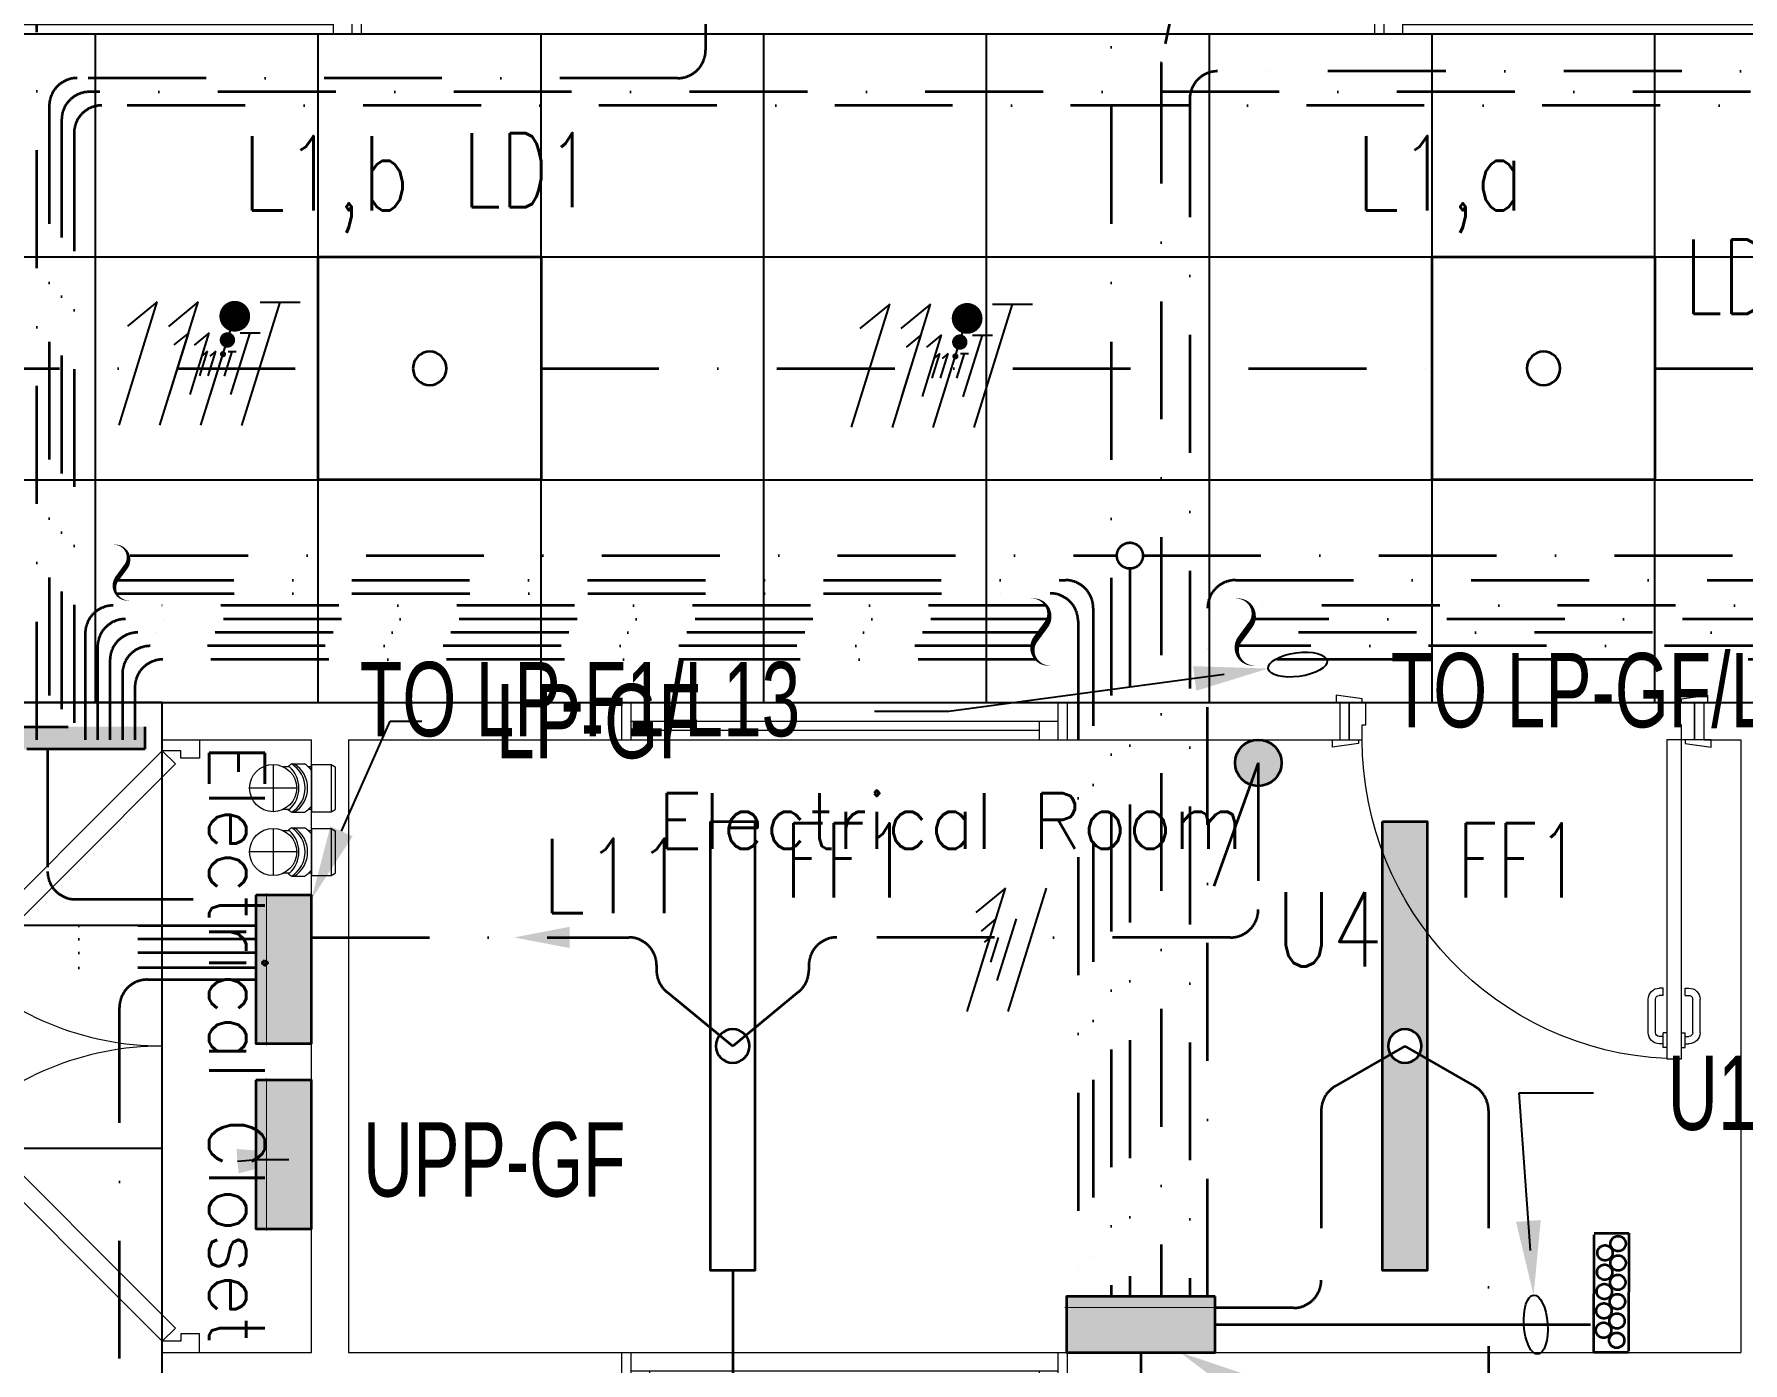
# Model space of a CAD drawing. Header units: inches. Extents: x -12418 to 183584, y -29325 to 19878.
# Drawn here: x 19253 to 23854, y -4526 to -947 of the extents above; entities that cross this region are included whole.
import ezdxf
from ezdxf import colors
from ezdxf.entities.mleader import LeaderData, LeaderLine
from ezdxf.enums import TextEntityAlignment as Align
from ezdxf.math import Vec2, Vec3

# ---------------------------------------------------------------- set-up
doc = ezdxf.new("R2010")
doc.units = ezdxf.units.IN
doc.header["$LTSCALE"] = 25
doc.header["$MEASUREMENT"] = 0
doc.linetypes.add('DASHDOT', pattern=[25.4, 12.7, -6.35, 0, -6.35])
doc.layers.get('0').update_dxf_attribs({"color": 8})
for name, color, linetype, lineweight in [('00-Ground Floor$0$72_EGR_BASE_TEXT', 252, 'Continuous', 5), ('00-Ground Floor$0$Aluminum', 251, 'Continuous', 5), ('00-Ground Floor$0$M-DR-SS', 30, 'Continuous', 5), ('00-Ground Floor$0$Walls', 251, 'Continuous', 5), ('00-Ground Floor$0$Wooden Joinery', 251, 'Continuous', 5), ('E-LITE-CIRC', 6, 'Continuous', 25), ('E-LITE-CIRC-NUMB', 6, 'Continuous', 25), ('E-LITE-CLNG', 150, 'Continuous', 35), ('E-LITE-CLNG-CNDT', 6, 'DASHDOT', 35), ('E-LITE-CLNG-CNDT @ 100', 6, 'DASHDOT', 35), ('E-LITE-CTRL', 6, 'Continuous', 25), ('E-LITE-IDEN', 6, 'Continuous', 25), ('E-LITE-SWCH @ 100', 3, 'Continuous', 35), ('E-LITE-TEXT', 6, 'Continuous', 25), ('E-POWR-PANL', 10, 'Continuous', 35), ('E-POWR-TEXT', 6, 'Continuous', 25), ('E-POWR-WIRE', 6, 'Continuous', 25), ('E-POWR-WIRE @ 100', 6, 'Continuous', 25), ('E-POWR-WIRE @ 20', 6, 'Continuous', 25), ('E-POWR-WIRE @ 50', 6, 'Continuous', 25)]:
    doc.layers.add(name, color=color, linetype=linetype, lineweight=lineweight)
doc.layers.add('00-Ground Floor$0$False Ceiling', color=251, linetype='Continuous')
doc.layers.add('E-LIGHTING CONDUIT', color=6, linetype='Continuous')
doc.styles.add('00-Ground Floor$0$SIMPLEX', font='SIMPLEX.shx', dxfattribs={"height": 150})
doc.styles.add('DC_Arial', font='arial.ttf', dxfattribs={"width": 0.7})
doc.styles.add('DC_Elc_Romans', font='elc_romans.shx', dxfattribs={"width": 0.7})
doc.styles.add('DC_Simplex', font='SIMPLEX.shx', dxfattribs={"width": 0.7})

# ---------------------------------------------------------------- blocks, each defined once
blk = doc.blocks.new('00-Ground Floor$0$A$C72370EFE')
at = {"layer": '00-Ground Floor$0$Wooden Joinery'}
for p, q in [((-0.01, -0.04), (-0.02, -0.04)), ((-0.01, -0.03), (-0.01, -0.07)), ((0, -0.03), (-0.01, -0.03)), ((0.04, -0.03), (0.05, -0.03)), ((0.05, -0.03), (0.05, -0.07)), ((0.05, -0.04), (0.06, -0.04)), ((-0.05, -0.07), (-0.05, -0.16)), ((-0.03, -0.07), (-0.03, -0.16)), ((-0.01, -0.06), (-0.02, -0.06)), ((0, -0.07), (-0.01, -0.07)), ((0.04, -0.07), (0.05, -0.07)), ((0.05, -0.06), (0.06, -0.06)), ((0.07, -0.07), (0.07, -0.16)), ((0.09, -0.07), (0.09, -0.16)), ((-0.01, -0.17), (-0.02, -0.17)), ((-0.01, -0.17), (-0.01, -0.19)), ((0.05, -0.17), (0.06, -0.17)), ((0.05, -0.17), (0.05, -0.19)), ((-0.01, -0.19), (-0.02, -0.19)), ((0.05, -0.19), (0.06, -0.19))]:
    blk.add_line(p, q, dxfattribs=at)
for centre, radius, start, end in [((-0.02, -0.07), 0.03, 90, 180), ((0.06, -0.07), 0.03, 0, 90), ((-0.02, -0.07), 0.01, 90, 180), ((0.06, -0.07), 0.01, 0, 90), ((-0.02, -0.16), 0.03, 180, 270), ((-0.02, -0.16), 0.01, 180, 270), ((0.06, -0.16), 0.01, 270, 0), ((0.06, -0.16), 0.03, 270, 0)]:
    blk.add_arc(centre, radius, start, end, dxfattribs=at)
blk = doc.blocks.new('00-Ground Floor$0$A$C5DAD61B4')
at = {"layer": '00-Ground Floor$0$Wooden Joinery'}
for points in [[(80, 959.1), (80, 969.1), (10, 979.1), (10, 959.1)], [(940, 959.1), (940, 969.1), (1010, 979.1), (1010, 959.1)], [(70, 859.1), (70, 849.1), (0, 839.1), (0, 859.1)], [(120, 859.1), (120, 0), (80, 0), (80, 859.1)], [(950, 859.1), (950, 849.1), (1020, 839.1), (1020, 859.1)]]:
    blk.add_lwpolyline(points, close=True, dxfattribs=at)
for points in [[(45, 859.1), (45, 959.1), (20, 959.1), (20, 859.1), (45, 859.1)], [(45, 859.1), (80, 859.1), (80, 899.1), (90, 899.1), (90, 959.1), (45, 959.1), (45, 859.1)], [(975, 859.1), (940, 859.1), (940, 899.1), (930, 899.1), (930, 959.1), (975, 959.1), (975, 859.1)], [(975, 859.1), (975, 959.1), (1000, 959.1), (1000, 859.1), (975, 859.1)]]:
    blk.add_lwpolyline(points, dxfattribs=at)
blk.add_arc((80, 859.1), 860, 272.666, 0, dxfattribs=at)
at = {"layer": '00-Ground Floor$0$Wooden Joinery', "xscale": 999.9999999998854, "yscale": 999.9999999998854, "zscale": 999.9999999998854, "rotation": 180}
blk.add_blockref('00-Ground Floor$0$A$C72370EFE', (120, 0), dxfattribs=at)
blk = doc.blocks.new('*U150')
at = {"layer": '00-Ground Floor$0$Wooden Joinery'}
for points in [[(627.5, 526.8), (65.4, -35.4), (30, 0), (592.1, 562.1)], [(1022.5, 526.8), (1584.6, -35.4), (1620, 0), (1057.9, 562.1)], [(30, 0), (0, 0), (0, -100), (50, -100), (50, -50), (30, -50), (30, 0)], [(1620, 0), (1650, 0), (1650, -100), (1600, -100), (1600, -50), (1620, -50), (1620, 0)]]:
    blk.add_lwpolyline(points, close=True, dxfattribs=at)
for centre, start, end in [((30, 0), 0, 45), ((1620, 0), 135, 180)]:
    blk.add_arc(centre, 795, start, end, dxfattribs=at)
blk = doc.blocks.new('00-Ground Floor$0$4S')
at = {"color": 0}
for p, q in [((-51, 61), (-61, 55)), ((0, 61), (-51, 61)), ((0, -61), (0, 61)), ((-51, -61), (-61, -55)), ((0, -61), (-51, -61))]:
    blk.add_line(p, q, dxfattribs=at)
at = {"color": 10}
for p, q in [((-61, -55), (-61, 55)), ((-51, -61), (-51, 61))]:
    blk.add_line(p, q, dxfattribs=at)
blk = doc.blocks.new('00-Ground Floor$0$2E-45-110-T1')
for p, q in [((-99.2, 55), (-91.4, 55)), ((-48, 62.6), (-81.4, 62.6)), ((-42.3, 55), (-26.4, 55)), ((-99.2, -55), (-91.4, -55)), ((-48, -62.6), (-81.3, -62.6)), ((-42.3, -55), (-26.4, -55))]:
    blk.add_line(p, q)
at = {"color": 10}
for p, q in [((0, -61), (0, 61)), ((-61, 0), (61, 0))]:
    blk.add_line(p, q, dxfattribs=at)
blk.add_circle((0, 0), 61)
for centre, start, end in [((-42, 0), 122.159, 140.7458), ((-15.4, 0), 122.159, 237.8424), ((-8.7, 0), 122.1377, 237.8638), ((7.1, 0), 131.9154, 228.0858), ((-87.3, 0), 48.0846, 57.8623), ((-42, 0), 219.2542, 237.8424), ((-87.3, 0), 302.1362, 311.9142)]:
    blk.add_arc(centre, 73.9, start, end)
blk.add_blockref('00-Ground Floor$0$4S', (-99.2, 0))
blk = doc.blocks.new('00-Ground Floor$0$A$C37be4daf')
at = {"layer": '00-Ground Floor$0$Aluminum'}
for p, q in [((1416, 598.2), (216, 598.2)), ((241, 498.2), (241, 598.2)), ((291, 548.2), (291, 598.2)), ((291, 573.2), (1341, 573.2)), ((1341, 548.2), (1341, 598.2)), ((1391, 498.2), (1391, 598.2)), ((1391, 548.2), (241, 548.2)), ((1416, 498.2), (216, 498.2))]:
    blk.add_line(p, q, dxfattribs=at)
at = {"layer": '00-Ground Floor$0$Walls'}
for p, q in [((216, 498.2), (216, 598.2)), ((1416, 498.2), (1416, 598.2))]:
    blk.add_line(p, q, dxfattribs=at)
blk = doc.blocks.new('00-Ground Floor$0$A$Ce9e1c4c3')
at = {"layer": '00-Ground Floor$0$False Ceiling', "color": 254, "linetype": 'Continuous'}
for p, q in [((-51182.1, -947.4, 0), (-87736.7, -947.4, 0)), ((-80582.1, -2747.4), (-80582.1, -947.4)), ((-79982.1, -2747.4), (-79982.1, -947.4)), ((-79382.1, -2747.4), (-79382.1, -947.4)), ((-78782.1, -2747.4), (-78782.1, -947.4)), ((-78182.1, -2747.4), (-78182.1, -947.4)), ((-77582.1, -2747.4), (-77582.1, -947.4)), ((-76982.1, -2747.4), (-76982.1, -947.4)), ((-76382.1, -2747.4), (-76382.1, -947.4)), ((-87736.7, -1547.4), (-51182.1, -1547.4)), ((-87736.7, -2147.4), (-51182.1, -2147.4)), ((-87736.7, -2747.4, 0), (-51182.1, -2747.4, 0)), ((-80402.3, -2747.4, 0), (-82202.3, -2747.4, 0)), ((-80402.3, -12867.4, 0), (-80402.3, -2747.4, 0)), ((-82202.3, -3347.4), (-80402.3, -3347.4)), ((-82202.3, -3947.4), (-80402.3, -3947.4))]:
    blk.add_line(p, q, dxfattribs=at)
blk = doc.blocks.new('00-Ground Floor')
at = {"layer": '00-Ground Floor$0$Walls'}
for p, q in [((17732.9, -947.4, 0), (43417.9, -947.4, 0)), ((19597.7, -2847.4, 0), (19597.7, -2747.4, 0)), ((19597.7, -2747.4, 0), (22769.5, -2747.4, 0)), ((22769.5, -2747.4, 0), (22769.5, -2847.4, 0)), ((23749.5, -2747.4, 0), (23749.5, -2847.4, 0)), ((23749.5, -2747.4, 0), (29549.5, -2747.4, 0)), ((19597.7, -2847.4, 0), (19999.5, -2847.4, 0)), ((19999.5, -4497.4, 0), (19999.5, -2847.4, 0)), ((20099.5, -2847.4, 0), (22769.5, -2847.4, 0)), ((20099.5, -2847.4, 0), (20099.5, -4497.4, 0)), ((23749.5, -2847.4, 0), (23849.5, -2847.4, 0)), ((23849.5, -2847.4, 0), (23849.5, -4497.4, 0)), ((19597.7, -4617.4, 0), (19597.7, -4497.4, 0)), ((19597.7, -4497.4, 0), (19999.5, -4497.4, 0)), ((20099.5, -4497.4, 0), (23849.5, -4497.4, 0))]:
    blk.add_line(p, q, dxfattribs=at)
at = {"rotation": 180}
for p in [(20348.9, -349.2, 0), (24278.9, -349.2, 0), (22250.5, -2249.2, 0), (22250.5, -3999.2, 0)]:
    blk.add_blockref('00-Ground Floor$0$A$C37be4daf', p, dxfattribs=at)
at = {"layer": '00-Ground Floor$0$False Ceiling', "color": 254}
blk.add_blockref('00-Ground Floor$0$A$Ce9e1c4c3', (100000, 0), dxfattribs=at)
at = {"layer": '00-Ground Floor$0$M-DR-SS', "xscale": 1.040985465462118, "yscale": 1.040985465462118, "zscale": 1.040985465462118, "rotation": 179.9999999999943}
for p in [(19896.2, -2977.8, 0), (19896.2, -3149.8, 0)]:
    blk.add_blockref('00-Ground Floor$0$2E-45-110-T1', p, dxfattribs=at)
at = {"layer": '00-Ground Floor$0$Wooden Joinery', "xscale": -1}
blk.add_blockref('00-Ground Floor$0$A$C5DAD61B4', (23769.5, -3706.5, 0), dxfattribs=at)
at = {"layer": '00-Ground Floor$0$Wooden Joinery', "rotation": 89.99999999999999}
blk.add_blockref('*U150', (19597.7, -4497.4, 0), dxfattribs=at)
at = {"layer": '00-Ground Floor$0$72_EGR_BASE_TEXT', "insert": (19874, -3667.2, 0), "char_height": 150, "attachment_point": 2, "rotation": 270, "style": '00-Ground Floor$0$SIMPLEX'}
blk.add_mtext('Electrical Closet', dxfattribs=at)
at = {"layer": '00-Ground Floor$0$72_EGR_BASE_TEXT', "insert": (21721.3, -2991.7, 0), "char_height": 150, "attachment_point": 2, "style": '00-Ground Floor$0$SIMPLEX'}
blk.add_mtext('Electrical Room', dxfattribs=at)
blk = doc.blocks.new('DC-BDS-20170905173951-1')
h = blk.add_hatch(color=254)
h.dxf.hatch_style = 1
h.paths.add_polyline_path([(-150, 200), (-150, -200), (0, -200), (0, 200)])
blk.add_lwpolyline([(-150, 200), (-150, -200), (0, -200), (0, 200)], close=True)
at = {"const_width": 3}
blk.add_lwpolyline([(-121, 205), (-121, -205)], dxfattribs=at)
at = {"color": 6, "style": 'DC_Arial', "width": 0.65, "flags": 8}
blk.add_attdef('PANEL_NAME', text='', height=100, rotation=270, dxfattribs=at).set_placement((-60.5, 0), align=Align.MIDDLE_CENTER)
blk = doc.blocks.new('*U68')
blk.add_lwpolyline([(60, 605), (-60, 605), (-60, -605), (60, -605)], close=True)
blk.add_circle((0, 0), 45)
at = {"layer": 'E-LITE-CIRC-NUMB', "style": 'DC_Simplex', "width": 0.7, "flags": 8}
blk.add_attdef('CIRCUIT', text='', height=200, rotation=0, dxfattribs=at).set_placement((-473.9, 300), align=Align.RIGHT)
at = {"layer": 'E-LITE-CTRL', "style": 'DC_Simplex', "width": 0.7, "flags": 8}
blk.add_attdef('CONTROL', (813.9, -695), '', height=200, rotation=360, dxfattribs=at)
at = {"layer": 'E-LITE-IDEN', "style": 'DC_Simplex', "width": 0.7, "flags": 8}
blk.add_attdef('TYPE', (-140, 400), '', height=200, rotation=360, dxfattribs=at)
blk = doc.blocks.new('*U52')
h = blk.add_hatch(color=254)
h.dxf.hatch_style = 1
h.paths.add_polyline_path([(60, 605), (-60, 605), (-60, -605), (60, -605)])
edge = h.paths.add_edge_path(flags=16)
edge.add_arc((0, 0), 45, 0, 360)
blk.add_lwpolyline([(60, 605), (-60, 605), (-60, -605), (60, -605)], close=True)
blk.add_circle((0, 0), 45)
at = {"layer": 'E-LITE-CIRC-NUMB', "style": 'DC_Simplex', "width": 0.7, "flags": 8}
blk.add_attdef('CIRCUIT', text='', height=200, rotation=0, dxfattribs=at).set_placement((-473.9, 300), align=Align.RIGHT)
at = {"layer": 'E-LITE-CTRL', "style": 'DC_Simplex', "width": 0.7, "flags": 8}
blk.add_attdef('CONTROL', (813.9, -695), '', height=200, rotation=360, dxfattribs=at)
at = {"layer": 'E-LITE-IDEN', "style": 'DC_Simplex', "width": 0.7, "flags": 8}
blk.add_attdef('TYPE', (-140, 400), '', height=200, rotation=360, dxfattribs=at)
blk = doc.blocks.new('*U51')
blk.add_hatch(color=256).paths.add_polyline_path([(0.625, 0.625, 1), (-0.625, 0.625, 1)])
blk.add_line((0, 0.625), (1.2, 3.947))
blk.add_circle((0, 0.625), 0.625)
at = {"layer": 'E-LITE-CTRL', "style": 'DC_Simplex', "width": 0.7, "flags": 8}
blk.add_attdef('CONTROL', (-26.627, -10.116), '', height=2, rotation=360, dxfattribs=at)
at = {"layer": 'E-LITE-IDEN', "style": 'DC_Simplex', "width": 0.7, "flags": 8}
blk.add_attdef('TYPE', text='', height=2, rotation=360, dxfattribs=at).set_placement((-31.991, -10.116), align=Align.RIGHT)
blk = doc.blocks.new('*U12')
blk.add_hatch(color=256).paths.add_polyline_path([(0, -0.287), (1.5, 0), (0, 0.287)])
blk = doc.blocks.new('*U64')
blk.add_lwpolyline([(-300, 300), (-300, -300), (300, -300), (300, 300)], close=True)
blk.add_circle((0, 0), 45)
at = {"layer": 'E-LITE-CIRC-NUMB', "style": 'DC_Simplex', "width": 0.7, "flags": 8}
blk.add_attdef('CIRCUIT', text='', height=200, rotation=0, dxfattribs=at).set_placement((-335, 445), align=Align.RIGHT)
at = {"layer": 'E-LITE-CTRL', "style": 'DC_Simplex', "width": 0.7, "flags": 8}
blk.add_attdef('CONTROL', (1118.9, -935), '', height=200, rotation=360, dxfattribs=at)
at = {"layer": 'E-LITE-IDEN', "style": 'DC_Simplex', "width": 0.7, "flags": 8}
blk.add_attdef('TYPE', (-89.8, 433.8), '', height=200, rotation=360, dxfattribs=at)
blk = doc.blocks.new('*U59')
blk.add_lwpolyline([(-300, 300), (-300, -300), (300, -300), (300, 300)], close=True)
blk.add_circle((0, 0), 45)
at = {"layer": 'E-LITE-CIRC-NUMB', "style": 'DC_Simplex', "width": 0.7, "flags": 8}
blk.add_attdef('CIRCUIT', text='', height=200, rotation=0, dxfattribs=at).set_placement((-473.9, 300), align=Align.RIGHT)
at = {"layer": 'E-LITE-CTRL', "style": 'DC_Simplex', "width": 0.7, "flags": 8}
blk.add_attdef('CONTROL', (1118.9, -935), '', height=200, rotation=360, dxfattribs=at)
at = {"layer": 'E-LITE-IDEN', "style": 'DC_Simplex', "width": 0.7, "flags": 8}
blk.add_attdef('TYPE', (-380, 146.8), '', height=200, rotation=360, dxfattribs=at)
blk = doc.blocks.new('DC_Arrow-ArrowEllipse')
at = {"color": 0}
blk.add_ellipse((0, 0), major_axis=(0.4, 0), ratio=0.4, dxfattribs=at)
at = {"color": 0, "ltscale": 0.5}
blk.add_solid([(-1.4, 0.167), (-0.4, 0), (-1.4, -0.167)], dxfattribs=at)
blk = doc.blocks.new('*U81')
for p, q in [((-2.719, -1.655), (-1.689, 1.665)), ((-1.689, 1.665), (-2.491, 1.006)), ((-1.617, -1.658), (-0.587, 1.663)), ((-0.587, 1.663), (-1.389, 1.004)), ((-0.515, -1.66), (0.515, 1.66)), ((0.587, -1.663), (1.617, 1.658)), ((1.078, 1.659), (2.157, 1.657))]:
    blk.add_line(p, q)
at = {"const_width": 0.414}
blk.add_lwpolyline([(0.19, 1.278, 1), (0.604, 1.277, 1)], format="xyb", close=True, dxfattribs=at)
blk = doc.blocks.new('*U1162')
at = {"layer": 'E-POWR-WIRE @ 100', "xscale": 100, "yscale": 100, "zscale": 100}
blk.add_blockref('*U81', (19753.2, -1834.8), dxfattribs=at)
at = {"layer": 'E-POWR-WIRE @ 20', "xscale": 20, "yscale": 20, "zscale": 20}
blk.add_blockref('*U81', (19753.2, -1834.8), dxfattribs=at)
at = {"layer": 'E-POWR-WIRE @ 50', "xscale": 50, "yscale": 50, "zscale": 50}
blk.add_blockref('*U81', (19753.2, -1834.8), dxfattribs=at)
blk = doc.blocks.new('*U1163')
at = {"layer": 'E-POWR-WIRE @ 100', "xscale": 100, "yscale": 100, "zscale": 100}
blk.add_blockref('*U81', (21725.7, -1840.6), dxfattribs=at)
at = {"layer": 'E-POWR-WIRE @ 20', "xscale": 20, "yscale": 20, "zscale": 20}
blk.add_blockref('*U81', (21725.7, -1840.6), dxfattribs=at)
at = {"layer": 'E-POWR-WIRE @ 50', "xscale": 50, "yscale": 50, "zscale": 50}
blk.add_blockref('*U81', (21725.7, -1840.6), dxfattribs=at)
blk = doc.blocks.new('*U77')
for p, q in [((-0.515, -1.66), (0.515, 1.66)), ((0.515, 1.66), (-0.287, 1.001)), ((0.587, -1.663), (1.617, 1.658))]:
    blk.add_line(p, q)
blk = doc.blocks.new('*U1336')
at = {"layer": 'E-POWR-WIRE @ 100', "xscale": 100, "yscale": 100, "zscale": 100}
blk.add_blockref('*U77', (21817.2, -3413.2, 0), dxfattribs=at)
at = {"layer": 'E-POWR-WIRE @ 20', "xscale": 20, "yscale": 20, "zscale": 20}
blk.add_blockref('*U77', (21817.2, -3413.2, 0), dxfattribs=at)
at = {"layer": 'E-POWR-WIRE @ 50', "xscale": 50, "yscale": 50, "zscale": 50}
blk.add_blockref('*U77', (21817.2, -3413.2, 0), dxfattribs=at)
blk = doc.blocks.new('CD-CUT')
at = {"linetype": 'Continuous'}
blk.add_lwpolyline([(-30.4, 100, 0, 1.75, 0), (-13.9, 97.3, 1.75, 17.5, -0.545095), (15.4, 21.1, 17.5, 17.5, 0), (-15.4, -21.1, 17.5, 1.75, 0.545095), (13.9, -97.3, 1.75, 0, 0), (30.4, -100, 0, 0, 0)], format="xyseb", dxfattribs=at)

msp = doc.modelspace()

# ---------------------------------------------------------------- linework, layer by layer
at = {"layer": 'E-LITE-CLNG'}
msp.add_circle((23514.8, -4465), 20.5, dxfattribs=at)
at = {"layer": 'E-LITE-CLNG-CNDT'}
for points in [[(36600, 5100), (37212.6, 5100, -0.414214), (37287.6, 5025), (37287.6, -1027.9, -0.414214), (37212.6, -1102.9), (19401.6, -1102.9, 0.414214), (19326.6, -1177.9), (19326.6, -2847.4)], [(45300, 0), (45300, -1064.2, -0.414214), (45225, -1139.2), (19434.9, -1139.2, 0.414214), (19359.9, -1214.2), (19359.9, -2847.4)], [(21951.2, -2631.4), (19598.9, -2631.4, 0.414214), (19523.9, -2706.4), (19523.9, -2847.4)], [(24896.8, -3000), (24896.8, -2706.4, 0.414214), (24821.8, -2631.4), (22501.7, -2631.4)], [(19288.6, -2873.1), (19288.6, -3202.1, 0.414214), (19363.6, -3277.1), (19849.5, -3277.1)], [(28070, -8400), (19557.3, -8400, -0.414214), (19482.3, -8325), (19482.3, -3568.7, -0.414214), (19557.3, -3493.7), (19849.5, -3493.7)]]:
    msp.add_lwpolyline(points, format="xyb", dxfattribs=at)
at = {"layer": 'E-LITE-CLNG-CNDT', "color": 1, "elevation": 0}
for points in [[(24000, 5100), (22439.9, 5100, 0.414214), (22364.9, 5025), (22364.9, -652.9, -0.031924), (22364.3, -662.4), (22288.5, -1022.4, 0.031924), (22287.9, -1031.9), (22287.9, -4347.4)], [(22233, -4497.4), (22233, -4614.5, 0.414214), (22308, -4689.5), (27825, -4689.5, 0.414214), (27900, -4614.5), (27900, -3600)], [(22944.3, -3672.4), (22756.6, -3780.8, 0.267949), (22719.1, -3845.7), (22719.1, -4302.8, -0.414214), (22644.1, -4377.8), (22433, -4377.8)], [(22944.3, -3672.4), (23132, -3780.8, -0.267949), (23169.5, -3845.7), (23169.5, -5299.1, -0.267949), (23132, -5364.1), (22944.3, -5472.4)]]:
    msp.add_lwpolyline(points, format="xyb", dxfattribs=at)
at = {"layer": 'E-LITE-CLNG-CNDT', "elevation": 0}
for points in [[(20580.5, 4289.1), (20985.9, 4288.6, -0.414214), (21060.9, 4213.6), (21060.9, -990.7, -0.414214), (20985.9, -1065.7), (19368.2, -1065.7, 0.414214), (19293.2, -1140.7), (19293.2, -2847.4)], [(19260.2, -2847.4), (19260.2, -57.7, -0.324465), (19311.9, 13.6), (19665.4, 129.1)], [(21978.5, -2486.2), (19465.1, -2486.2, 0.414214), (19390.1, -2561.2), (19390.1, -2847.4)], [(21985.2, -2522.5), (19498.4, -2522.5, 0.414214), (19423.4, -2597.5), (19423.4, -2847.4)], [(44016.8, -9600), (44016.8, -9412.3, 0.414214), (43941.8, -9337.3), (41606, -9337.3, -0.414214), (41531, -9262.3), (41531, -2561.2, 0.414214), (41456, -2486.2), (22529, -2486.2)], [(38692.1, -3600), (38692.1, -2597.5, 0.414214), (38617.1, -2522.5), (22535.8, -2522.5)], [(21962.9, -2558.8), (19531.8, -2558.8, 0.414214), (19456.8, -2633.8), (19456.8, -2847.4)], [(36600, -5684.4), (36462.8, -5684.4, -0.414214), (36387.8, -5609.4), (36387.8, -2633.8, 0.414214), (36312.8, -2558.8), (22513.4, -2558.8)], [(21941.9, -2595.1), (19565.1, -2595.1, 0.414214), (19490.1, -2670.1), (19490.1, -2847.4)], [(32400, -6301.6), (31097, -6301.6, -0.414214), (31022, -6226.6), (31022, -2670.1, 0.414214), (30947, -2595.1), (22492.4, -2595.1)], [(22549.5, -2909.9), (22549.5, -3305, -0.414214), (22474.5, -3380), (21414, -3380, 0.414214), (21339, -3455), (21339, -3468.7, -0.224541), (21311.6, -3526.6), (21133.9, -3672.4)], [(19849.5, -3384.8), (18019.6, -3384.8, 0.414214), (17944.6, -3459.8), (17944.6, -6127.6, -0.414214), (17869.6, -6202.6), (17400, -6202.6)], [(19999.5, -3380), (20853.9, -3380, -0.414214), (20928.9, -3455), (20928.9, -3468.7, 0.224541), (20956.3, -3526.6), (21133.9, -3672.4)], [(19849.5, -3421.1), (18094.6, -3421.1, 0.414214), (18019.6, -3496.1), (18019.6, -8588, -0.414214), (17944.6, -8663), (13273.1, -8663, 0.414124), (13198.1, -8738), (13197.9, -9297.4)], [(19849.5, -3462.3), (18750.9, -3462.3, 0.414214), (18675.9, -3537.3), (18675.9, -3947.4)]]:
    msp.add_lwpolyline(points, format="xyb", dxfattribs=at)
at = {"layer": 'E-LITE-CLNG-CNDT', "color": 1, "elevation": 0}
msp.add_lwpolyline([(22152.9, 129.1), (22152.9, -4347.4)], dxfattribs=at)
at = {"layer": 'E-LITE-CLNG-CNDT', "color": 1}
for points in [[(35495.4, 129.1), (35271.6, 129.1, 0.414214), (35196.6, 54.1), (35196.6, -972.3, -0.414214), (35121.6, -1047.3), (22439.9, -1047.3, 0.414214), (22364.9, -1122.3), (22364.9, -4347.4)], [(22238.7, -2351.8), (29242.9, -2351.8, 0.414214), (29317.9, -2276.8), (29317.9, -2147.4)], [(19472.9, -2417.9), (22030, -2417.9, -0.414214), (22105, -2492.9), (22105, -4347.4)], [(22413, -4347.4), (22413, -2492.9, -0.414214), (22488, -2417.9), (36825, -2417.9, -0.414214), (36900, -2492.9), (36900, -3000)], [(19473.4, -2453.6), (21989.3, -2453.6, -0.414214), (22064.3, -2528.6), (22064.3, -4347.4)]]:
    msp.add_lwpolyline(points, format="xyb", dxfattribs=at)
at = {"layer": 'E-LITE-CLNG-CNDT'}
for points in [[(19002.9, -1847.4), (20017.9, -1847.4)], [(20617.9, -1847.4), (23017.9, -1847.4)], [(23617.9, -1847.4), (26017.9, -1847.4)]]:
    msp.add_lwpolyline(points, dxfattribs=at)
at = {"layer": 'E-LITE-CLNG-CNDT', "color": 1}
for points in [[(19511.3, -2351.8), (22168.7, -2351.8)], [(22203.7, -2386.8), (22203.7, -4347.4)]]:
    msp.add_lwpolyline(points, dxfattribs=at)
at = {"layer": 'E-LITE-CLNG-CNDT', "elevation": 0}
for points in [[(19456.3, -2558.8), (19456.3, -2558.8)], [(19849.5, -3348.5), (16298.2, -3348.5)], [(21133.9, -4277.4), (21133.9, -4867.4)]]:
    msp.add_lwpolyline(points, dxfattribs=at)
at = {"layer": 'E-LITE-CLNG-CNDT'}
msp.add_lwpolyline([(19026.7, -2812.6), (19550.6, -2812.6), (19550.6, -2873.1), (19026.7, -2873.1)], close=True, dxfattribs=at)
at = {"layer": 'E-LITE-CLNG-CNDT', "color": 1}
msp.add_lwpolyline([(23454.3, -4176.8), (23547.4, -4176.8), (23546.4, -4498.1), (23453.3, -4498.1)], close=True, dxfattribs=at)
at = {"layer": 'E-LITE-CLNG-CNDT', "color": 1, "linetype": 'ByBlock', "elevation": 0}
msp.add_lwpolyline([(22433, -4422.8), (23444.2, -4422.8)], dxfattribs=at)
at = {"layer": 'E-LITE-CLNG-CNDT', "color": 1}
for centre, radius in [((22203.7, -2351.8), 35), ((23518.6, -4204.6), 20.5), ((23483.3, -4229.5), 20.5), ((23482.3, -4281.6), 20.5), ((23518.6, -4256.7), 20.5), ((23481.4, -4333.6), 20.5), ((23517.7, -4308.8), 20.5), ((23480.4, -4385.7), 20.5), ((23516.7, -4360.8), 20.5), ((23479.4, -4437.8), 20.5), ((23515.7, -4412.9), 20.5), ((23514.8, -4465), 20.5)]:
    msp.add_circle(centre, radius, dxfattribs=at)
at = {"layer": 'E-LITE-CLNG-CNDT'}
msp.add_solid([(19026.7, -2812.6), (19550.6, -2812.6), (19026.7, -2873.1), (19550.6, -2873.1)], dxfattribs=at)

# ---------------------------------------------------------------- block references
at = {"layer": 'E-LIGHTING CONDUIT'}
for p, xscale, yscale, zscale in [((19487.7, -2397.6), 0.7647311094486231, 0.7647311094486231, 0.7647311094486231), ((21963.9, -2557.5), 0.9176773313383477, 0.9176773313383477, 0.9176773313383477), ((22514.4, -2557.5), 0.9176773313383477, 0.9176773313383477, 0.9176773313383477)]:
    msp.add_blockref('CD-CUT', p, dxfattribs=dict(at, xscale=xscale, yscale=yscale, zscale=zscale))
at = {"layer": 'E-LITE-CLNG'}
ref = msp.add_blockref('*U64', (20317.9, -1847.4), dxfattribs=dict(at, xscale=-1))
ref.add_attrib('TYPE', 'LD1', (20407.8, -1413.6), dxfattribs={"layer": 'E-LITE-IDEN', "height": 200, "rotation": 0, "style": 'DC_Simplex', "width": 0.7, "flags": 8})
ref = msp.add_blockref('*U59', (23317.9, -1847.4), dxfattribs=dict(at, xscale=-1))
ref.add_attrib('TYPE', 'LD1', (23697.9, -1700.6), dxfattribs={"layer": 'E-LITE-IDEN', "height": 200, "rotation": 0, "style": 'DC_Simplex', "width": 0.7, "flags": 8})
ref = msp.add_blockref('*U68', (21133.9, -3672.4, 0), dxfattribs=dict(at, xscale=-1))
ref.add_attrib('TYPE', 'FF1', (21273.9, -3272.4, 0), dxfattribs={"layer": 'E-LITE-IDEN', "height": 200, "rotation": 0, "style": 'DC_Simplex', "width": 0.7, "flags": 8})
ref = msp.add_blockref('*U52', (22944.3, -3672.4, 0), dxfattribs=dict(at, xscale=-1))
ref.add_attrib('TYPE', 'FF1', (23084.3, -3272.4, 0), dxfattribs={"layer": 'E-LITE-IDEN', "height": 200, "rotation": 0, "style": 'DC_Simplex', "width": 0.7, "flags": 8})
at = {"layer": 'E-LITE-CLNG-CNDT', "color": 1}
msp.add_blockref('00-Ground Floor', (0, 0), dxfattribs=at)
at = {"layer": 'E-LITE-CLNG-CNDT @ 100', "xscale": 100, "yscale": 100, "zscale": 100, "rotation": 180}
msp.add_blockref('*U12', (20695.3, -3380, 0), dxfattribs=at)
at = {"layer": 'E-LITE-SWCH @ 100', "xscale": 100, "yscale": 100, "zscale": 100, "rotation": 180}
msp.add_blockref('*U51', (22549.5, -2847.4, 0), dxfattribs=at)
at = {"layer": 'E-POWR-PANL'}
for p in [(19999.5, -3466, 0), (19999.5, -3964.8, 0)]:
    msp.add_blockref('DC-BDS-20170905173951-1', p, dxfattribs=at)
at = {"layer": 'E-POWR-PANL', "rotation": 270}
msp.add_blockref('DC-BDS-20170905173951-1', (22233, -4497.4, 0), dxfattribs=at)
at = {"layer": 'E-POWR-WIRE'}
for name in ['*U1162', '*U1163', '*U1336']:
    msp.add_blockref(name, (0, 0), dxfattribs=at)

# ---------------------------------------------------------------- texts
at = {"layer": 'E-LITE-CIRC', "style": 'DC_Simplex', "width": 0.8}
for s, p in [('L1,b', (19812.5, -1421.9)), ('L1,a', (22812.5, -1421.9)), ('L11', (20620.3, -3314.4, 0)), ('U4', (22596.5, -3458.1))]:
    msp.add_text(s, height=200, rotation=0, dxfattribs=at).set_placement(p)

# ---------------------------------------------------------------- leaders
at = {"layer": 'E-LITE-TEXT'}
ml = msp.add_multileader_mtext('Standard', dxfattribs=at)
ml.set_content('TO LP-GF/19', color=256, style='DC_Elc_Romans')
ml.set_leader_properties(color=45)
ml.set_arrow_properties(name='DC_Arrow-ArrowEllipse')
ml.build(insert=Vec2(0, 0))
ml.multileader.update_dxf_attribs({"dogleg_length": 2, "arrow_head_size": 200, "scale": 100})
ctx = ml.context
ctx.base_point, ctx.scale, ctx.char_height, ctx.arrow_head_size, ctx.landing_gap_size, ctx.plane_origin = Vec3(17156.3, -605.1, 0), 100, 200, 200, 200, Vec3(5838.3, -838.8, 0)
ctx.text_align_type = 2
notes = []
notes.append((ctx, [(1, (1, 1, 0), (19176.3, -605.1, 0), (-1, 0), 200, [(0, [(19260.2, -57.7, 0)], 0, [])])]))
ctx.mtext.insert, ctx.mtext.alignment, ctx.mtext.flow_direction = Vec3(18776.3, -471.8, 0), 3, 5
ml = msp.add_multileader_mtext('Standard', dxfattribs=at)
ml.set_content('TO LP-F1/L13', color=256, style='DC_Elc_Romans')
ml.set_leader_properties(color=45)
ml.set_arrow_properties(name='DC_Arrow-ArrowEllipse')
ml.build(insert=Vec2(0, 0))
ml.multileader.update_dxf_attribs({"dogleg_length": 2, "arrow_head_size": 200, "scale": 100})
ctx = ml.context
ctx.base_point, ctx.scale, ctx.char_height, ctx.arrow_head_size, ctx.landing_gap_size, ctx.plane_origin = Vec3(19609.2, -2771.5, 0), 100, 200, 200, 200, Vec3(14274.5, -568.3, 0)
ctx.text_align_type = 2
notes.append((ctx, [(1, (1, 1, 0), (21715.8, -2771.5, 0), (-1, 0), 200, [(0, [(22655.7, -2645.3, 0)], 0, [])])]))
ctx.mtext.insert, ctx.mtext.alignment, ctx.mtext.flow_direction = Vec3(21315.8, -2638.2, 0), 3, 5
ml = msp.add_multileader_mtext('Standard', dxfattribs=at)
ml.set_content('TO LP-GF/L2', color=256, style='DC_Elc_Romans')
ml.set_leader_properties(color=45)
ml.set_arrow_properties(name='DC_Arrow-ArrowEllipse')
ml.build(insert=Vec2(0, 0))
ml.multileader.update_dxf_attribs({"dogleg_length": 2, "arrow_head_size": 200, "scale": 100})
ctx = ml.context
ctx.base_point, ctx.scale, ctx.char_height, ctx.arrow_head_size, ctx.landing_gap_size, ctx.plane_origin = Vec3(22396.4, -2747.4, 0), 100, 200, 200, 200, Vec3(19537, -1151.2, 0)
ctx.text_align_type = 2
notes.append((ctx, [(1, (1, 1, 0), (24429.7, -2747.4, 0), (-1, 0), 200, [(0, [(24896.8, -2917.1, 0)], 0, [])])]))
ctx.mtext.insert, ctx.mtext.alignment, ctx.mtext.flow_direction = Vec3(24029.7, -2614.1, 0), 3, 5
ml = msp.add_multileader_mtext('Standard', dxfattribs=at)
ml.set_content('U11 TO U20 DOWN FROM F1 ', color=256, style='DC_Elc_Romans')
ml.set_leader_properties(color=45)
ml.set_arrow_properties(name='DC_Arrow-ArrowEllipse')
ml.build(insert=Vec2(0, 0))
ml.multileader.update_dxf_attribs({"dogleg_length": 2, "arrow_head_size": 200, "scale": 100})
ctx = ml.context
ctx.base_point, ctx.scale, ctx.char_height, ctx.arrow_head_size, ctx.landing_gap_size, ctx.plane_origin = Vec3(23452.1, -3798.4, 0), 100, 200, 200, 200, Vec3(7708.7, -2720.8, 0)
notes.append((ctx, [(0, (1, 1, 0), (23252.1, -3798.4, 0), (1, 0), 200, [(0, [(23296.8, -4422.8, 0)], 0, [])])]))
ctx.mtext.insert, ctx.mtext.width, ctx.mtext.flow_direction = Vec3(23652.1, -3698.4, 0), 1599.322, 5
at = {"layer": 'E-POWR-TEXT'}
ml = msp.add_multileader_mtext('Standard', dxfattribs=at)
ml.set_content('LP-GF', color=256, style='DC_Elc_Romans')
ml.set_leader_properties(color=45)
ml.build(insert=Vec2(0, 0))
ml.multileader.update_dxf_attribs({"dogleg_length": 2, "arrow_head_size": 200, "scale": 100})
ctx = ml.context
ctx.base_point, ctx.scale, ctx.char_height, ctx.arrow_head_size, ctx.landing_gap_size, ctx.plane_origin = Vec3(20296.5, -2797.4, 0), 100, 200, 200, 200, Vec3(18061.9, -2522, 0)
notes.append((ctx, [(0, (1, 1, 0), (20211.8, -2797.4, 0), (1, 0), 84.7, [(0, [(19999.5, -3277.1, 0)], 0, [])])]))
ctx.mtext.insert, ctx.mtext.flow_direction = Vec3(20496.5, -2697.4, 0), 5
ml = msp.add_multileader_mtext('Standard', dxfattribs=at)
ml.set_content('UPP-GF', color=256, style='DC_Elc_Romans')
ml.set_leader_properties(color=45)
ml.build(insert=Vec2(0, 0))
ml.multileader.update_dxf_attribs({"dogleg_length": 2, "arrow_head_size": 200, "scale": 100})
ctx = ml.context
ctx.base_point, ctx.scale, ctx.char_height, ctx.arrow_head_size, ctx.landing_gap_size, ctx.plane_origin = Vec3(19938.2, -3977.8, 0), 100, 200, 200, 200, Vec3(18061.9, -3174.5, 0)
notes.append((ctx, [(0, (1, 1, 0), (19853.5, -3977.8, 0), (1, 0), 84.7, [(0, [(19999.5, -3964.8, 0)], 0, [])])]))
ctx.mtext.insert, ctx.mtext.flow_direction = Vec3(20138.2, -3877.8, 0), 5
ml = msp.add_multileader_mtext('Standard', dxfattribs=at)
ml.set_content('ULP-GF', color=256, style='DC_Elc_Romans')
ml.set_leader_properties(color=45)
ml.build(insert=Vec2(0, 0))
ml.multileader.update_dxf_attribs({"dogleg_length": 2, "arrow_head_size": 200, "scale": 100})
ctx = ml.context
ctx.base_point, ctx.scale, ctx.char_height, ctx.arrow_head_size, ctx.landing_gap_size, ctx.plane_origin = Vec3(21631.4, -4803.6, 0), 100, 200, 200, 200, Vec3(20827.4, -3174.5, 0)
ctx.text_align_type = 2
notes.append((ctx, [(1, (1, 1, 0), (22916.1, -4803.6, 0), (-1, 0), 84.7, [(0, [(22338.6, -4497.4, 0)], 0, [])])]))
ctx.mtext.insert, ctx.mtext.alignment, ctx.mtext.flow_direction = Vec3(22631.4, -4703.6, 0), 3, 5
for ctx, leaders in notes:
    for number, flags, end, landing, length, lines in leaders:
        leader = LeaderData()
        leader.index, (leader.has_last_leader_line, leader.has_dogleg_vector, leader.attachment_direction) = number, flags
        leader.last_leader_point, leader.dogleg_vector, leader.dogleg_length = Vec3(end), Vec3(landing), length
        for number, points, colour, breaks in lines:
            line = LeaderLine()
            line.index, line.vertices, line.color, line.breaks = number, Vec3.list(points), colors.encode_raw_color(colour), breaks
            leader.lines.append(line)
        ctx.leaders.append(leader)

doc.saveas('drawing.dxf')
